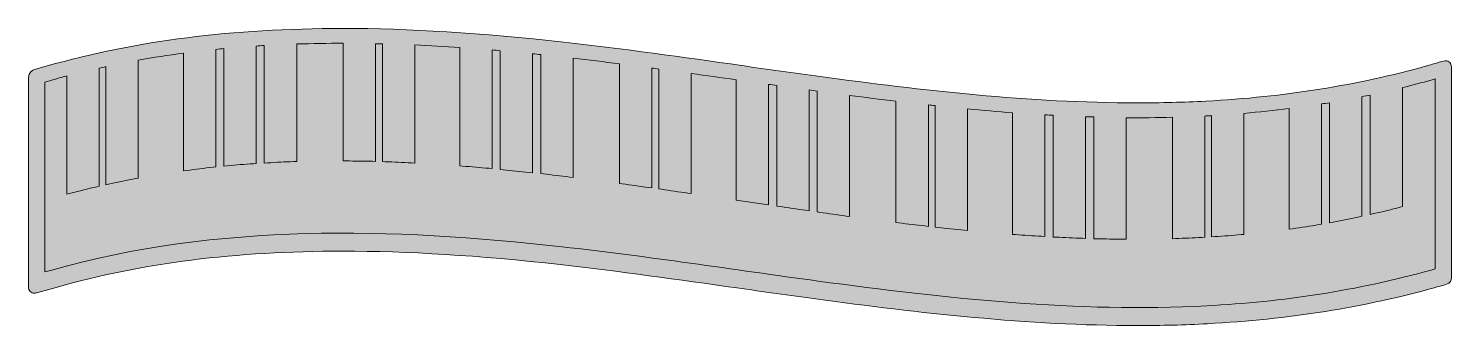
# Model space of a CAD drawing. Header units: inches. Extents: x 0 to 102, y 0 to 21.
import ezdxf

# ---------------------------------------------------------------- set-up
doc = ezdxf.new("R2010")
doc.units = ezdxf.units.IN
doc.header["$MEASUREMENT"] = 0
doc.layers.add('Layer 1', color=7, linetype='Continuous')
doc.layers.add('Layer 2', color=7, linetype='Continuous')

msp = doc.modelspace()

# ---------------------------------------------------------------- hatches: boundary and pattern name
at = {"layer": 'Layer 1', "true_color": 0x000000}
h = msp.add_hatch(color=18, dxfattribs=at)
h.dxf.hatch_style = 2
edge = h.paths.add_edge_path()
edge.add_spline(control_points=[(101.19, 18.93), (101.15, 18.93), (101.1, 18.92), (101.05, 18.91), (100.76, 18.83), (99.83, 18.56), (99.83, 18.56), (94.96, 17.19), (89.65, 16.34), (84.06, 16.04), (82.49, 15.96), (80.85, 15.92), (79.19, 15.92), (71.48, 15.92), (63.75, 16.82), (56.54, 17.8), (54.67, 18.05), (52.77, 18.32), (50.93, 18.58), (50.93, 18.58), (50.9, 18.59), (50.9, 18.59), (46.76, 19.18), (42.47, 19.78), (38.23, 20.26), (32.32, 20.92), (27.15, 21.24), (22.43, 21.24), (14.59, 21.24), (7.69, 20.36), (1.34, 18.56), (1.34, 18.56), (0.44, 18.31), (0.44, 18.31), (0.29, 18.27), (0, 18.09), (0, 17.74), (0, 17.63), (0, 16.21), (0, 14.24), (0, 10.27), (0.01, 4.28), (0, 2.8), (0, 2.64), (0.04, 2.52), (0.13, 2.43), (0.21, 2.35), (0.31, 2.31), (0.42, 2.31), (0.53, 2.31), (0.63, 2.35), (0.68, 2.37), (0.68, 2.37), (1.98, 2.73), (1.98, 2.73), (8.12, 4.48), (14.81, 5.32), (22.43, 5.32), (27.06, 5.32), (32.14, 5.01), (37.97, 4.36), (42.17, 3.88), (46.44, 3.28), (50.58, 2.69), (52.43, 2.43), (54.34, 2.16), (56.23, 1.9), (63.51, 0.92), (71.34, 0), (79.19, 0), (80.89, 0), (82.57, 0.04), (84.18, 0.13), (89.95, 0.44), (95.43, 1.31), (100.47, 2.73), (100.47, 2.73), (101.07, 2.9), (101.25, 2.95), (101.53, 3.03), (101.61, 3.27), (101.6, 3.42), (101.6, 3.42), (101.6, 18.42), (101.6, 18.42), (101.6, 18.48), (101.6, 18.67), (101.48, 18.8), (101.41, 18.88), (101.31, 18.93), (101.19, 18.93)], knot_values=[0, 0, 0, 0, 1, 1, 1, 2, 2, 2, 3, 3, 3, 4, 4, 4, 5, 5, 5, 6, 6, 6, 7, 7, 7, 8, 8, 8, 9, 9, 9, 10, 10, 10, 11, 11, 11, 12, 12, 12, 13, 13, 13, 14, 14, 14, 15, 15, 15, 16, 16, 16, 17, 17, 17, 18, 18, 18, 19, 19, 19, 20, 20, 20, 21, 21, 21, 22, 22, 22, 23, 23, 23, 24, 24, 24, 25, 25, 25, 26, 26, 26, 27, 27, 27, 28, 28, 28, 29, 29, 29, 30, 30, 30, 30], degree=3, periodic=1)
at = {"layer": 'Layer 2', "true_color": 0xffffff}
h = msp.add_hatch(color=7, dxfattribs=at)
h.dxf.hatch_style = 2
edge = h.paths.add_edge_path()
edge.add_spline(control_points=[(101.19, 18.93), (101.15, 18.93), (101.1, 18.92), (101.05, 18.91), (100.76, 18.83), (99.83, 18.56), (99.83, 18.56), (94.96, 17.19), (89.65, 16.34), (84.06, 16.04), (82.49, 15.96), (80.85, 15.92), (79.19, 15.92), (71.48, 15.92), (63.75, 16.82), (56.54, 17.8), (54.67, 18.05), (52.77, 18.32), (50.93, 18.58), (50.93, 18.58), (50.9, 18.59), (50.9, 18.59), (46.76, 19.18), (42.47, 19.78), (38.23, 20.26), (32.32, 20.92), (27.15, 21.24), (22.43, 21.24), (14.59, 21.24), (7.69, 20.36), (1.34, 18.56), (1.34, 18.56), (0.44, 18.31), (0.44, 18.31), (0.29, 18.27), (0, 18.09), (0, 17.74), (0, 17.63), (0, 16.21), (0, 14.24), (0, 10.27), (0.01, 4.28), (0, 2.8), (0, 2.64), (0.04, 2.52), (0.13, 2.43), (0.21, 2.35), (0.31, 2.31), (0.42, 2.31), (0.53, 2.31), (0.63, 2.35), (0.68, 2.37), (0.68, 2.37), (1.98, 2.73), (1.98, 2.73), (8.12, 4.48), (14.81, 5.32), (22.43, 5.32), (27.06, 5.32), (32.14, 5.01), (37.97, 4.36), (42.17, 3.88), (46.44, 3.28), (50.58, 2.69), (52.43, 2.43), (54.34, 2.16), (56.23, 1.9), (63.51, 0.92), (71.34, 0), (79.19, 0), (80.89, 0), (82.57, 0.04), (84.18, 0.13), (89.95, 0.44), (95.43, 1.31), (100.47, 2.73), (100.47, 2.73), (101.07, 2.9), (101.25, 2.95), (101.53, 3.03), (101.61, 3.27), (101.6, 3.42), (101.6, 3.42), (101.6, 18.42), (101.6, 18.42), (101.6, 18.48), (101.6, 18.67), (101.48, 18.8), (101.41, 18.88), (101.31, 18.93), (101.19, 18.93)], knot_values=[0, 0, 0, 0, 1, 1, 1, 2, 2, 2, 3, 3, 3, 4, 4, 4, 5, 5, 5, 6, 6, 6, 7, 7, 7, 8, 8, 8, 9, 9, 9, 10, 10, 10, 11, 11, 11, 12, 12, 12, 13, 13, 13, 14, 14, 14, 15, 15, 15, 16, 16, 16, 17, 17, 17, 18, 18, 18, 19, 19, 19, 20, 20, 20, 21, 21, 21, 22, 22, 22, 23, 23, 23, 24, 24, 24, 25, 25, 25, 26, 26, 26, 27, 27, 27, 28, 28, 28, 29, 29, 29, 30, 30, 30, 30], degree=3, periodic=1)
edge = h.paths.add_edge_path()
edge.add_spline(control_points=[(100.44, 4.05), (100.44, 4.05), (100.16, 3.97), (100.16, 3.97), (94.93, 2.5), (89.54, 1.7), (84.13, 1.41), (74.85, 0.92), (65.57, 1.93), (56.39, 3.18), (50.3, 4.01), (44.22, 4.95), (38.1, 5.63), (25.98, 6.99), (13.51, 7.33), (1.67, 3.97), (1.67, 3.97), (1.18, 3.84), (1.18, 3.84), (1.18, 3.84), (1.18, 17.41), (1.18, 17.41), (1.18, 17.41), (1.67, 17.55), (1.67, 17.55), (2.02, 17.65), (2.38, 17.75), (2.73, 17.84), (2.73, 17.84), (2.73, 9.39), (2.73, 9.39), (2.73, 9.39), (3.01, 9.46), (3.01, 9.46), (3.63, 9.62), (4.25, 9.78), (4.88, 9.92), (4.88, 9.92), (5.05, 9.96), (5.05, 9.96), (5.05, 9.96), (5.05, 18.41), (5.05, 18.41), (5.21, 18.44), (5.37, 18.47), (5.53, 18.51), (5.53, 18.51), (5.53, 10.07), (5.53, 10.07), (5.53, 10.07), (5.8, 10.13), (5.8, 10.13), (6.41, 10.26), (7.04, 10.39), (7.66, 10.51), (7.66, 10.51), (7.84, 10.54), (7.84, 10.54), (7.84, 10.54), (7.84, 18.97), (7.84, 18.97), (8.91, 19.16), (9.98, 19.33), (11.06, 19.47), (11.06, 19.47), (11.06, 11.06), (11.06, 11.06), (11.06, 11.06), (11.31, 11.09), (11.31, 11.09), (11.92, 11.17), (12.55, 11.25), (13.18, 11.32), (13.18, 11.32), (13.37, 11.34), (13.37, 11.34), (13.37, 11.34), (13.37, 19.74), (13.37, 19.74), (13.57, 19.76), (13.76, 19.78), (13.95, 19.8), (13.95, 19.8), (13.95, 11.4), (13.95, 11.4), (13.95, 11.4), (14.19, 11.42), (14.19, 11.42), (14.81, 11.48), (15.44, 11.53), (16.06, 11.57), (16.06, 11.57), (16.26, 11.58), (16.26, 11.58), (16.26, 11.58), (16.26, 19.98), (16.26, 19.98), (16.46, 20), (16.65, 20.01), (16.84, 20.02), (16.84, 20.02), (16.84, 11.62), (16.84, 11.62), (16.84, 11.62), (17.07, 11.63), (17.07, 11.63), (17.7, 11.67), (18.32, 11.7), (18.94, 11.72), (18.94, 11.72), (19.16, 11.72), (19.16, 11.72), (19.16, 11.72), (19.16, 20.13), (19.16, 20.13), (20.26, 20.16), (21.36, 20.18), (22.47, 20.18), (22.47, 20.18), (22.47, 11.77), (22.47, 11.77), (22.47, 11.77), (22.69, 11.77), (22.69, 11.77), (23.3, 11.76), (23.93, 11.75), (24.56, 11.74), (24.56, 11.74), (24.78, 11.73), (24.78, 11.73), (24.78, 11.73), (24.78, 20.15), (24.78, 20.15), (24.94, 20.15), (25.11, 20.15), (25.27, 20.14), (25.27, 20.14), (25.27, 11.72), (25.27, 11.72), (25.27, 11.72), (25.48, 11.71), (25.48, 11.71), (26.09, 11.69), (26.72, 11.66), (27.35, 11.63), (27.35, 11.63), (27.58, 11.62), (27.58, 11.62), (27.58, 11.62), (27.58, 20.06), (27.58, 20.06), (28.65, 20.01), (29.73, 19.95), (30.8, 19.88), (30.8, 19.88), (30.8, 11.41), (30.8, 11.41), (30.8, 11.41), (31, 11.4), (31, 11.4), (31.62, 11.35), (32.25, 11.29), (32.87, 11.24), (32.87, 11.24), (33.11, 11.22), (33.11, 11.22), (33.11, 11.22), (33.11, 19.7), (33.11, 19.7), (33.3, 19.68), (33.5, 19.67), (33.69, 19.65), (33.69, 19.65), (33.69, 11.16), (33.69, 11.16), (33.69, 11.16), (33.89, 11.14), (33.89, 11.14), (34.49, 11.08), (35.1, 11.02), (35.76, 10.95), (35.76, 10.95), (36, 10.92), (36, 10.92), (36, 10.92), (36, 19.43), (36, 19.43), (36.19, 19.41), (36.39, 19.39), (36.58, 19.37), (36.58, 19.37), (36.58, 10.86), (36.58, 10.86), (36.58, 10.86), (36.77, 10.84), (36.77, 10.84), (37.36, 10.77), (37.97, 10.7), (38.65, 10.62), (38.65, 10.62), (38.89, 10.59), (38.89, 10.59), (38.89, 10.59), (38.89, 19.11), (38.89, 19.11), (40, 18.99), (41.1, 18.85), (42.21, 18.71), (42.21, 18.71), (42.21, 10.16), (42.21, 10.16), (42.21, 10.16), (42.4, 10.13), (42.4, 10.13), (43.02, 10.05), (43.65, 9.96), (44.27, 9.87), (44.27, 9.87), (44.52, 9.84), (44.52, 9.84), (44.52, 9.84), (44.52, 18.41), (44.52, 18.41), (44.68, 18.39), (44.84, 18.36), (45, 18.34), (45, 18.34), (45, 9.77), (45, 9.77), (45, 9.77), (45.19, 9.74), (45.19, 9.74), (45.82, 9.65), (46.44, 9.56), (47.07, 9.47), (47.07, 9.47), (47.32, 9.43), (47.32, 9.43), (47.32, 9.43), (47.32, 18.02), (47.32, 18.02), (48.39, 17.87), (49.46, 17.72), (50.53, 17.57), (50.53, 17.57), (50.53, 8.96), (50.53, 8.96), (50.53, 8.96), (52.85, 8.62), (52.85, 8.62), (52.85, 8.62), (52.85, 17.24), (52.85, 17.24), (53.04, 17.22), (53.23, 17.19), (53.43, 17.16), (53.43, 17.16), (53.43, 8.53), (53.43, 8.53), (53.43, 8.53), (53.61, 8.51), (53.61, 8.51), (54.24, 8.42), (54.86, 8.33), (55.49, 8.24), (55.49, 8.24), (55.74, 8.2), (55.74, 8.2), (55.74, 8.2), (55.74, 16.84), (55.74, 16.84), (55.93, 16.82), (56.12, 16.79), (56.32, 16.76), (56.32, 16.76), (56.32, 8.12), (56.32, 8.12), (56.32, 8.12), (56.51, 8.09), (56.51, 8.09), (57.13, 8), (57.76, 7.92), (58.38, 7.83), (58.38, 7.83), (58.63, 7.8), (58.63, 7.8), (58.63, 7.8), (58.63, 16.45), (58.63, 16.45), (59.73, 16.31), (60.84, 16.17), (61.94, 16.04), (61.94, 16.04), (61.94, 7.37), (61.94, 7.37), (61.94, 7.37), (62.14, 7.34), (62.14, 7.34), (62.78, 7.26), (63.41, 7.19), (64.01, 7.12), (64.01, 7.12), (64.26, 7.09), (64.26, 7.09), (64.26, 7.09), (64.26, 15.77), (64.26, 15.77), (64.42, 15.76), (64.58, 15.74), (64.74, 15.72), (64.74, 15.72), (64.74, 7.04), (64.74, 7.04), (64.74, 7.04), (64.94, 7.02), (64.94, 7.02), (65.53, 6.95), (66.14, 6.89), (66.81, 6.82), (66.81, 6.82), (67.05, 6.8), (67.05, 6.8), (67.05, 6.8), (67.05, 15.49), (67.05, 15.49), (68.13, 15.39), (69.2, 15.29), (70.27, 15.21), (70.27, 15.21), (70.27, 6.52), (70.27, 6.52), (70.27, 6.52), (70.47, 6.5), (70.47, 6.5), (71.08, 6.46), (71.71, 6.41), (72.35, 6.38), (72.35, 6.38), (72.58, 6.36), (72.58, 6.36), (72.58, 6.36), (72.58, 15.06), (72.58, 15.06), (72.78, 15.05), (72.97, 15.04), (73.16, 15.03), (73.16, 15.03), (73.16, 6.33), (73.16, 6.33), (73.16, 6.33), (73.37, 6.32), (73.37, 6.32), (73.98, 6.29), (74.62, 6.26), (75.25, 6.24), (75.25, 6.24), (75.47, 6.23), (75.47, 6.23), (75.47, 6.23), (75.47, 14.92), (75.47, 14.92), (75.67, 14.92), (75.86, 14.91), (76.06, 14.91), (76.06, 14.91), (76.06, 6.21), (76.06, 6.21), (76.06, 6.21), (76.27, 6.2), (76.27, 6.2), (76.9, 6.19), (77.53, 6.18), (78.15, 6.17), (78.15, 6.17), (78.37, 6.17), (78.37, 6.17), (78.37, 6.17), (78.37, 14.86), (78.37, 14.86), (79.47, 14.85), (80.58, 14.86), (81.68, 14.89), (81.68, 14.89), (81.68, 6.21), (81.68, 6.21), (81.68, 6.21), (81.91, 6.22), (81.91, 6.22), (82.53, 6.24), (83.16, 6.27), (83.79, 6.3), (83.79, 6.3), (83.99, 6.31), (83.99, 6.31), (83.99, 6.31), (83.99, 14.98), (83.99, 14.98), (84.04, 14.98), (84.08, 14.98), (84.13, 14.99), (84.24, 14.99), (84.36, 15), (84.48, 15.01), (84.48, 15.01), (84.48, 6.34), (84.48, 6.34), (84.48, 6.34), (84.71, 6.36), (84.71, 6.36), (85.34, 6.4), (85.98, 6.45), (86.59, 6.5), (86.59, 6.5), (86.79, 6.52), (86.79, 6.52), (86.79, 6.52), (86.79, 15.17), (86.79, 15.17), (87.87, 15.26), (88.94, 15.38), (90.01, 15.51), (90.01, 15.51), (90.01, 6.89), (90.01, 6.89), (90.01, 6.89), (90.26, 6.92), (90.26, 6.92), (90.9, 7.02), (91.53, 7.11), (92.14, 7.22), (92.14, 7.22), (92.32, 7.25), (92.32, 7.25), (92.32, 7.25), (92.32, 15.84), (92.32, 15.84), (92.51, 15.87), (92.71, 15.9), (92.9, 15.93), (92.9, 15.93), (92.9, 7.35), (92.9, 7.35), (92.9, 7.35), (93.16, 7.4), (93.16, 7.4), (93.79, 7.51), (94.43, 7.64), (95.04, 7.77), (95.04, 7.77), (95.21, 7.81), (95.21, 7.81), (95.21, 7.81), (95.21, 16.36), (95.21, 16.36), (95.41, 16.4), (95.6, 16.44), (95.79, 16.48), (95.79, 16.48), (95.79, 7.94), (95.79, 7.94), (95.79, 7.94), (96.06, 8), (96.06, 8), (96.69, 8.14), (97.33, 8.3), (97.94, 8.46), (97.94, 8.46), (98.1, 8.51), (98.1, 8.51), (98.1, 8.51), (98.1, 17.01), (98.1, 17.01), (98.79, 17.18), (99.48, 17.36), (100.16, 17.55), (100.16, 17.55), (100.44, 17.63), (100.44, 17.63), (100.44, 17.63), (100.44, 4.05), (100.44, 4.05)], knot_values=[0, 0, 0, 0, 1, 1, 1, 2, 2, 2, 3, 3, 3, 4, 4, 4, 5, 5, 5, 6, 6, 6, 7, 7, 7, 8, 8, 8, 9, 9, 9, 10, 10, 10, 11, 11, 11, 12, 12, 12, 13, 13, 13, 14, 14, 14, 15, 15, 15, 16, 16, 16, 17, 17, 17, 18, 18, 18, 19, 19, 19, 20, 20, 20, 21, 21, 21, 22, 22, 22, 23, 23, 23, 24, 24, 24, 25, 25, 25, 26, 26, 26, 27, 27, 27, 28, 28, 28, 29, 29, 29, 30, 30, 30, 31, 31, 31, 32, 32, 32, 33, 33, 33, 34, 34, 34, 35, 35, 35, 36, 36, 36, 37, 37, 37, 38, 38, 38, 39, 39, 39, 40, 40, 40, 41, 41, 41, 42, 42, 42, 43, 43, 43, 44, 44, 44, 45, 45, 45, 46, 46, 46, 47, 47, 47, 48, 48, 48, 49, 49, 49, 50, 50, 50, 51, 51, 51, 52, 52, 52, 53, 53, 53, 54, 54, 54, 55, 55, 55, 56, 56, 56, 57, 57, 57, 58, 58, 58, 59, 59, 59, 60, 60, 60, 61, 61, 61, 62, 62, 62, 63, 63, 63, 64, 64, 64, 65, 65, 65, 66, 66, 66, 67, 67, 67, 68, 68, 68, 69, 69, 69, 70, 70, 70, 71, 71, 71, 72, 72, 72, 73, 73, 73, 74, 74, 74, 75, 75, 75, 76, 76, 76, 77, 77, 77, 78, 78, 78, 79, 79, 79, 80, 80, 80, 81, 81, 81, 82, 82, 82, 83, 83, 83, 84, 84, 84, 85, 85, 85, 86, 86, 86, 87, 87, 87, 88, 88, 88, 89, 89, 89, 90, 90, 90, 91, 91, 91, 92, 92, 92, 93, 93, 93, 94, 94, 94, 95, 95, 95, 96, 96, 96, 97, 97, 97, 98, 98, 98, 99, 99, 99, 100, 100, 100, 101, 101, 101, 102, 102, 102, 103, 103, 103, 104, 104, 104, 105, 105, 105, 106, 106, 106, 107, 107, 107, 108, 108, 108, 109, 109, 109, 110, 110, 110, 111, 111, 111, 112, 112, 112, 113, 113, 113, 114, 114, 114, 115, 115, 115, 116, 116, 116, 117, 117, 117, 118, 118, 118, 119, 119, 119, 120, 120, 120, 121, 121, 121, 122, 122, 122, 123, 123, 123, 124, 124, 124, 125, 125, 125, 126, 126, 126, 127, 127, 127, 128, 128, 128, 129, 129, 129, 130, 130, 130, 131, 131, 131, 132, 132, 132, 133, 133, 133, 134, 134, 134, 135, 135, 135, 136, 136, 136, 137, 137, 137, 138, 138, 138, 139, 139, 139, 140, 140, 140, 141, 141, 141, 142, 142, 142, 143, 143, 143, 144, 144, 144, 145, 145, 145, 146, 146, 146, 147, 147, 147, 148, 148, 148, 149, 149, 149, 150, 150, 150, 151, 151, 151, 152, 152, 152, 153, 153, 153, 154, 154, 154, 155, 155, 155, 156, 156, 156, 157, 157, 157, 158, 158, 158, 159, 159, 159, 160, 160, 160, 160], degree=3, periodic=1)

# ---------------------------------------------------------------- linework, layer by layer
at = {"layer": 'Layer 1', "lineweight": 0}
msp.add_open_spline([(101.19, 18.93), (101.15, 18.93), (101.1, 18.92), (101.05, 18.91), (100.76, 18.83), (99.83, 18.56), (99.83, 18.56), (94.96, 17.19), (89.65, 16.34), (84.06, 16.04), (82.49, 15.96), (80.85, 15.92), (79.19, 15.92), (71.48, 15.92), (63.75, 16.82), (56.54, 17.8), (54.67, 18.05), (52.77, 18.32), (50.93, 18.58), (50.93, 18.58), (50.9, 18.59), (50.9, 18.59), (46.76, 19.18), (42.47, 19.78), (38.23, 20.26), (32.32, 20.92), (27.15, 21.24), (22.43, 21.24), (14.59, 21.24), (7.69, 20.36), (1.34, 18.56), (1.34, 18.56), (0.44, 18.31), (0.44, 18.31), (0.29, 18.27), (0, 18.09), (0, 17.74), (0, 17.63), (0, 16.21), (0, 14.24), (0, 10.27), (0.01, 4.28), (0, 2.8), (0, 2.64), (0.04, 2.52), (0.13, 2.43), (0.21, 2.35), (0.31, 2.31), (0.42, 2.31), (0.53, 2.31), (0.63, 2.35), (0.68, 2.37), (0.68, 2.37), (1.98, 2.73), (1.98, 2.73), (8.12, 4.48), (14.81, 5.32), (22.43, 5.32), (27.06, 5.32), (32.14, 5.01), (37.97, 4.36), (42.17, 3.88), (46.44, 3.28), (50.58, 2.69), (52.43, 2.43), (54.34, 2.16), (56.23, 1.9), (63.51, 0.92), (71.34, 0), (79.19, 0), (80.89, 0), (82.57, 0.04), (84.18, 0.13), (89.95, 0.44), (95.43, 1.31), (100.47, 2.73), (100.47, 2.73), (101.07, 2.9), (101.25, 2.95), (101.53, 3.03), (101.61, 3.27), (101.6, 3.42), (101.6, 3.42), (101.6, 18.42), (101.6, 18.42), (101.6, 18.48), (101.6, 18.67), (101.48, 18.8), (101.41, 18.88), (101.31, 18.93), (101.19, 18.93)], degree=3, knots=[0, 0, 0, 0, 1, 1, 1, 2, 2, 2, 3, 3, 3, 4, 4, 4, 5, 5, 5, 6, 6, 6, 7, 7, 7, 8, 8, 8, 9, 9, 9, 10, 10, 10, 11, 11, 11, 12, 12, 12, 13, 13, 13, 14, 14, 14, 15, 15, 15, 16, 16, 16, 17, 17, 17, 18, 18, 18, 19, 19, 19, 20, 20, 20, 21, 21, 21, 22, 22, 22, 23, 23, 23, 24, 24, 24, 25, 25, 25, 26, 26, 26, 27, 27, 27, 28, 28, 28, 29, 29, 29, 30, 30, 30, 30], dxfattribs=at)
at = {"layer": 'Layer 2', "lineweight": 0}
for points, knots in [([(101.19, 18.93), (101.15, 18.93), (101.1, 18.92), (101.05, 18.91), (100.76, 18.83), (99.83, 18.56), (99.83, 18.56), (94.96, 17.19), (89.65, 16.34), (84.06, 16.04), (82.49, 15.96), (80.85, 15.92), (79.19, 15.92), (71.48, 15.92), (63.75, 16.82), (56.54, 17.8), (54.67, 18.05), (52.77, 18.32), (50.93, 18.58), (50.93, 18.58), (50.9, 18.59), (50.9, 18.59), (46.76, 19.18), (42.47, 19.78), (38.23, 20.26), (32.32, 20.92), (27.15, 21.24), (22.43, 21.24), (14.59, 21.24), (7.69, 20.36), (1.34, 18.56), (1.34, 18.56), (0.44, 18.31), (0.44, 18.31), (0.29, 18.27), (0, 18.09), (0, 17.74), (0, 17.63), (0, 16.21), (0, 14.24), (0, 10.27), (0.01, 4.28), (0, 2.8), (0, 2.64), (0.04, 2.52), (0.13, 2.43), (0.21, 2.35), (0.31, 2.31), (0.42, 2.31), (0.53, 2.31), (0.63, 2.35), (0.68, 2.37), (0.68, 2.37), (1.98, 2.73), (1.98, 2.73), (8.12, 4.48), (14.81, 5.32), (22.43, 5.32), (27.06, 5.32), (32.14, 5.01), (37.97, 4.36), (42.17, 3.88), (46.44, 3.28), (50.58, 2.69), (52.43, 2.43), (54.34, 2.16), (56.23, 1.9), (63.51, 0.92), (71.34, 0), (79.19, 0), (80.89, 0), (82.57, 0.04), (84.18, 0.13), (89.95, 0.44), (95.43, 1.31), (100.47, 2.73), (100.47, 2.73), (101.07, 2.9), (101.25, 2.95), (101.53, 3.03), (101.61, 3.27), (101.6, 3.42), (101.6, 3.42), (101.6, 18.42), (101.6, 18.42), (101.6, 18.48), (101.6, 18.67), (101.48, 18.8), (101.41, 18.88), (101.31, 18.93), (101.19, 18.93)], [0, 0, 0, 0, 1, 1, 1, 2, 2, 2, 3, 3, 3, 4, 4, 4, 5, 5, 5, 6, 6, 6, 7, 7, 7, 8, 8, 8, 9, 9, 9, 10, 10, 10, 11, 11, 11, 12, 12, 12, 13, 13, 13, 14, 14, 14, 15, 15, 15, 16, 16, 16, 17, 17, 17, 18, 18, 18, 19, 19, 19, 20, 20, 20, 21, 21, 21, 22, 22, 22, 23, 23, 23, 24, 24, 24, 25, 25, 25, 26, 26, 26, 27, 27, 27, 28, 28, 28, 29, 29, 29, 30, 30, 30, 30]), ([(100.44, 4.05), (100.44, 4.05), (100.16, 3.97), (100.16, 3.97), (94.93, 2.5), (89.54, 1.7), (84.13, 1.41), (74.85, 0.92), (65.57, 1.93), (56.39, 3.18), (50.3, 4.01), (44.22, 4.95), (38.1, 5.63), (25.98, 6.99), (13.51, 7.33), (1.67, 3.97), (1.67, 3.97), (1.18, 3.84), (1.18, 3.84), (1.18, 3.84), (1.18, 17.41), (1.18, 17.41), (1.18, 17.41), (1.67, 17.55), (1.67, 17.55), (2.02, 17.65), (2.38, 17.75), (2.73, 17.84), (2.73, 17.84), (2.73, 9.39), (2.73, 9.39), (2.73, 9.39), (3.01, 9.46), (3.01, 9.46), (3.63, 9.62), (4.25, 9.78), (4.88, 9.92), (4.88, 9.92), (5.05, 9.96), (5.05, 9.96), (5.05, 9.96), (5.05, 18.41), (5.05, 18.41), (5.21, 18.44), (5.37, 18.47), (5.53, 18.51), (5.53, 18.51), (5.53, 10.07), (5.53, 10.07), (5.53, 10.07), (5.8, 10.13), (5.8, 10.13), (6.41, 10.26), (7.04, 10.39), (7.66, 10.51), (7.66, 10.51), (7.84, 10.54), (7.84, 10.54), (7.84, 10.54), (7.84, 18.97), (7.84, 18.97), (8.91, 19.16), (9.98, 19.33), (11.06, 19.47), (11.06, 19.47), (11.06, 11.06), (11.06, 11.06), (11.06, 11.06), (11.31, 11.09), (11.31, 11.09), (11.92, 11.17), (12.55, 11.25), (13.18, 11.32), (13.18, 11.32), (13.37, 11.34), (13.37, 11.34), (13.37, 11.34), (13.37, 19.74), (13.37, 19.74), (13.57, 19.76), (13.76, 19.78), (13.95, 19.8), (13.95, 19.8), (13.95, 11.4), (13.95, 11.4), (13.95, 11.4), (14.19, 11.42), (14.19, 11.42), (14.81, 11.48), (15.44, 11.53), (16.06, 11.57), (16.06, 11.57), (16.26, 11.58), (16.26, 11.58), (16.26, 11.58), (16.26, 19.98), (16.26, 19.98), (16.46, 20), (16.65, 20.01), (16.84, 20.02), (16.84, 20.02), (16.84, 11.62), (16.84, 11.62), (16.84, 11.62), (17.07, 11.63), (17.07, 11.63), (17.7, 11.67), (18.32, 11.7), (18.94, 11.72), (18.94, 11.72), (19.16, 11.72), (19.16, 11.72), (19.16, 11.72), (19.16, 20.13), (19.16, 20.13), (20.26, 20.16), (21.36, 20.18), (22.47, 20.18), (22.47, 20.18), (22.47, 11.77), (22.47, 11.77), (22.47, 11.77), (22.69, 11.77), (22.69, 11.77), (23.3, 11.76), (23.93, 11.75), (24.56, 11.74), (24.56, 11.74), (24.78, 11.73), (24.78, 11.73), (24.78, 11.73), (24.78, 20.15), (24.78, 20.15), (24.94, 20.15), (25.11, 20.15), (25.27, 20.14), (25.27, 20.14), (25.27, 11.72), (25.27, 11.72), (25.27, 11.72), (25.48, 11.71), (25.48, 11.71), (26.09, 11.69), (26.72, 11.66), (27.35, 11.63), (27.35, 11.63), (27.58, 11.62), (27.58, 11.62), (27.58, 11.62), (27.58, 20.06), (27.58, 20.06), (28.65, 20.01), (29.73, 19.95), (30.8, 19.88), (30.8, 19.88), (30.8, 11.41), (30.8, 11.41), (30.8, 11.41), (31, 11.4), (31, 11.4), (31.62, 11.35), (32.25, 11.29), (32.87, 11.24), (32.87, 11.24), (33.11, 11.22), (33.11, 11.22), (33.11, 11.22), (33.11, 19.7), (33.11, 19.7), (33.3, 19.68), (33.5, 19.67), (33.69, 19.65), (33.69, 19.65), (33.69, 11.16), (33.69, 11.16), (33.69, 11.16), (33.89, 11.14), (33.89, 11.14), (34.49, 11.08), (35.1, 11.02), (35.76, 10.95), (35.76, 10.95), (36, 10.92), (36, 10.92), (36, 10.92), (36, 19.43), (36, 19.43), (36.19, 19.41), (36.39, 19.39), (36.58, 19.37), (36.58, 19.37), (36.58, 10.86), (36.58, 10.86), (36.58, 10.86), (36.77, 10.84), (36.77, 10.84), (37.36, 10.77), (37.97, 10.7), (38.65, 10.62), (38.65, 10.62), (38.89, 10.59), (38.89, 10.59), (38.89, 10.59), (38.89, 19.11), (38.89, 19.11), (40, 18.99), (41.1, 18.85), (42.21, 18.71), (42.21, 18.71), (42.21, 10.16), (42.21, 10.16), (42.21, 10.16), (42.4, 10.13), (42.4, 10.13), (43.02, 10.05), (43.65, 9.96), (44.27, 9.87), (44.27, 9.87), (44.52, 9.84), (44.52, 9.84), (44.52, 9.84), (44.52, 18.41), (44.52, 18.41), (44.68, 18.39), (44.84, 18.36), (45, 18.34), (45, 18.34), (45, 9.77), (45, 9.77), (45, 9.77), (45.19, 9.74), (45.19, 9.74), (45.82, 9.65), (46.44, 9.56), (47.07, 9.47), (47.07, 9.47), (47.32, 9.43), (47.32, 9.43), (47.32, 9.43), (47.32, 18.02), (47.32, 18.02), (48.39, 17.87), (49.46, 17.72), (50.53, 17.57), (50.53, 17.57), (50.53, 8.96), (50.53, 8.96), (50.53, 8.96), (52.85, 8.62), (52.85, 8.62), (52.85, 8.62), (52.85, 17.24), (52.85, 17.24), (53.04, 17.22), (53.23, 17.19), (53.43, 17.16), (53.43, 17.16), (53.43, 8.53), (53.43, 8.53), (53.43, 8.53), (53.61, 8.51), (53.61, 8.51), (54.24, 8.42), (54.86, 8.33), (55.49, 8.24), (55.49, 8.24), (55.74, 8.2), (55.74, 8.2), (55.74, 8.2), (55.74, 16.84), (55.74, 16.84), (55.93, 16.82), (56.12, 16.79), (56.32, 16.76), (56.32, 16.76), (56.32, 8.12), (56.32, 8.12), (56.32, 8.12), (56.51, 8.09), (56.51, 8.09), (57.13, 8), (57.76, 7.92), (58.38, 7.83), (58.38, 7.83), (58.63, 7.8), (58.63, 7.8), (58.63, 7.8), (58.63, 16.45), (58.63, 16.45), (59.73, 16.31), (60.84, 16.17), (61.94, 16.04), (61.94, 16.04), (61.94, 7.37), (61.94, 7.37), (61.94, 7.37), (62.14, 7.34), (62.14, 7.34), (62.78, 7.26), (63.41, 7.19), (64.01, 7.12), (64.01, 7.12), (64.26, 7.09), (64.26, 7.09), (64.26, 7.09), (64.26, 15.77), (64.26, 15.77), (64.42, 15.76), (64.58, 15.74), (64.74, 15.72), (64.74, 15.72), (64.74, 7.04), (64.74, 7.04), (64.74, 7.04), (64.94, 7.02), (64.94, 7.02), (65.53, 6.95), (66.14, 6.89), (66.81, 6.82), (66.81, 6.82), (67.05, 6.8), (67.05, 6.8), (67.05, 6.8), (67.05, 15.49), (67.05, 15.49), (68.13, 15.39), (69.2, 15.29), (70.27, 15.21), (70.27, 15.21), (70.27, 6.52), (70.27, 6.52), (70.27, 6.52), (70.47, 6.5), (70.47, 6.5), (71.08, 6.46), (71.71, 6.41), (72.35, 6.38), (72.35, 6.38), (72.58, 6.36), (72.58, 6.36), (72.58, 6.36), (72.58, 15.06), (72.58, 15.06), (72.78, 15.05), (72.97, 15.04), (73.16, 15.03), (73.16, 15.03), (73.16, 6.33), (73.16, 6.33), (73.16, 6.33), (73.37, 6.32), (73.37, 6.32), (73.98, 6.29), (74.62, 6.26), (75.25, 6.24), (75.25, 6.24), (75.47, 6.23), (75.47, 6.23), (75.47, 6.23), (75.47, 14.92), (75.47, 14.92), (75.67, 14.92), (75.86, 14.91), (76.06, 14.91), (76.06, 14.91), (76.06, 6.21), (76.06, 6.21), (76.06, 6.21), (76.27, 6.2), (76.27, 6.2), (76.9, 6.19), (77.53, 6.18), (78.15, 6.17), (78.15, 6.17), (78.37, 6.17), (78.37, 6.17), (78.37, 6.17), (78.37, 14.86), (78.37, 14.86), (79.47, 14.85), (80.58, 14.86), (81.68, 14.89), (81.68, 14.89), (81.68, 6.21), (81.68, 6.21), (81.68, 6.21), (81.91, 6.22), (81.91, 6.22), (82.53, 6.24), (83.16, 6.27), (83.79, 6.3), (83.79, 6.3), (83.99, 6.31), (83.99, 6.31), (83.99, 6.31), (83.99, 14.98), (83.99, 14.98), (84.04, 14.98), (84.08, 14.98), (84.13, 14.99), (84.24, 14.99), (84.36, 15), (84.48, 15.01), (84.48, 15.01), (84.48, 6.34), (84.48, 6.34), (84.48, 6.34), (84.71, 6.36), (84.71, 6.36), (85.34, 6.4), (85.98, 6.45), (86.59, 6.5), (86.59, 6.5), (86.79, 6.52), (86.79, 6.52), (86.79, 6.52), (86.79, 15.17), (86.79, 15.17), (87.87, 15.26), (88.94, 15.38), (90.01, 15.51), (90.01, 15.51), (90.01, 6.89), (90.01, 6.89), (90.01, 6.89), (90.26, 6.92), (90.26, 6.92), (90.9, 7.02), (91.53, 7.11), (92.14, 7.22), (92.14, 7.22), (92.32, 7.25), (92.32, 7.25), (92.32, 7.25), (92.32, 15.84), (92.32, 15.84), (92.51, 15.87), (92.71, 15.9), (92.9, 15.93), (92.9, 15.93), (92.9, 7.35), (92.9, 7.35), (92.9, 7.35), (93.16, 7.4), (93.16, 7.4), (93.79, 7.51), (94.43, 7.64), (95.04, 7.77), (95.04, 7.77), (95.21, 7.81), (95.21, 7.81), (95.21, 7.81), (95.21, 16.36), (95.21, 16.36), (95.41, 16.4), (95.6, 16.44), (95.79, 16.48), (95.79, 16.48), (95.79, 7.94), (95.79, 7.94), (95.79, 7.94), (96.06, 8), (96.06, 8), (96.69, 8.14), (97.33, 8.3), (97.94, 8.46), (97.94, 8.46), (98.1, 8.51), (98.1, 8.51), (98.1, 8.51), (98.1, 17.01), (98.1, 17.01), (98.79, 17.18), (99.48, 17.36), (100.16, 17.55), (100.16, 17.55), (100.44, 17.63), (100.44, 17.63), (100.44, 17.63), (100.44, 4.05), (100.44, 4.05)], [0, 0, 0, 0, 1, 1, 1, 2, 2, 2, 3, 3, 3, 4, 4, 4, 5, 5, 5, 6, 6, 6, 7, 7, 7, 8, 8, 8, 9, 9, 9, 10, 10, 10, 11, 11, 11, 12, 12, 12, 13, 13, 13, 14, 14, 14, 15, 15, 15, 16, 16, 16, 17, 17, 17, 18, 18, 18, 19, 19, 19, 20, 20, 20, 21, 21, 21, 22, 22, 22, 23, 23, 23, 24, 24, 24, 25, 25, 25, 26, 26, 26, 27, 27, 27, 28, 28, 28, 29, 29, 29, 30, 30, 30, 31, 31, 31, 32, 32, 32, 33, 33, 33, 34, 34, 34, 35, 35, 35, 36, 36, 36, 37, 37, 37, 38, 38, 38, 39, 39, 39, 40, 40, 40, 41, 41, 41, 42, 42, 42, 43, 43, 43, 44, 44, 44, 45, 45, 45, 46, 46, 46, 47, 47, 47, 48, 48, 48, 49, 49, 49, 50, 50, 50, 51, 51, 51, 52, 52, 52, 53, 53, 53, 54, 54, 54, 55, 55, 55, 56, 56, 56, 57, 57, 57, 58, 58, 58, 59, 59, 59, 60, 60, 60, 61, 61, 61, 62, 62, 62, 63, 63, 63, 64, 64, 64, 65, 65, 65, 66, 66, 66, 67, 67, 67, 68, 68, 68, 69, 69, 69, 70, 70, 70, 71, 71, 71, 72, 72, 72, 73, 73, 73, 74, 74, 74, 75, 75, 75, 76, 76, 76, 77, 77, 77, 78, 78, 78, 79, 79, 79, 80, 80, 80, 81, 81, 81, 82, 82, 82, 83, 83, 83, 84, 84, 84, 85, 85, 85, 86, 86, 86, 87, 87, 87, 88, 88, 88, 89, 89, 89, 90, 90, 90, 91, 91, 91, 92, 92, 92, 93, 93, 93, 94, 94, 94, 95, 95, 95, 96, 96, 96, 97, 97, 97, 98, 98, 98, 99, 99, 99, 100, 100, 100, 101, 101, 101, 102, 102, 102, 103, 103, 103, 104, 104, 104, 105, 105, 105, 106, 106, 106, 107, 107, 107, 108, 108, 108, 109, 109, 109, 110, 110, 110, 111, 111, 111, 112, 112, 112, 113, 113, 113, 114, 114, 114, 115, 115, 115, 116, 116, 116, 117, 117, 117, 118, 118, 118, 119, 119, 119, 120, 120, 120, 121, 121, 121, 122, 122, 122, 123, 123, 123, 124, 124, 124, 125, 125, 125, 126, 126, 126, 127, 127, 127, 128, 128, 128, 129, 129, 129, 130, 130, 130, 131, 131, 131, 132, 132, 132, 133, 133, 133, 134, 134, 134, 135, 135, 135, 136, 136, 136, 137, 137, 137, 138, 138, 138, 139, 139, 139, 140, 140, 140, 141, 141, 141, 142, 142, 142, 143, 143, 143, 144, 144, 144, 145, 145, 145, 146, 146, 146, 147, 147, 147, 148, 148, 148, 149, 149, 149, 150, 150, 150, 151, 151, 151, 152, 152, 152, 153, 153, 153, 154, 154, 154, 155, 155, 155, 156, 156, 156, 157, 157, 157, 158, 158, 158, 159, 159, 159, 160, 160, 160, 160])]:
    msp.add_open_spline(points, degree=3, knots=knots, dxfattribs=at)

doc.saveas('drawing.dxf')
